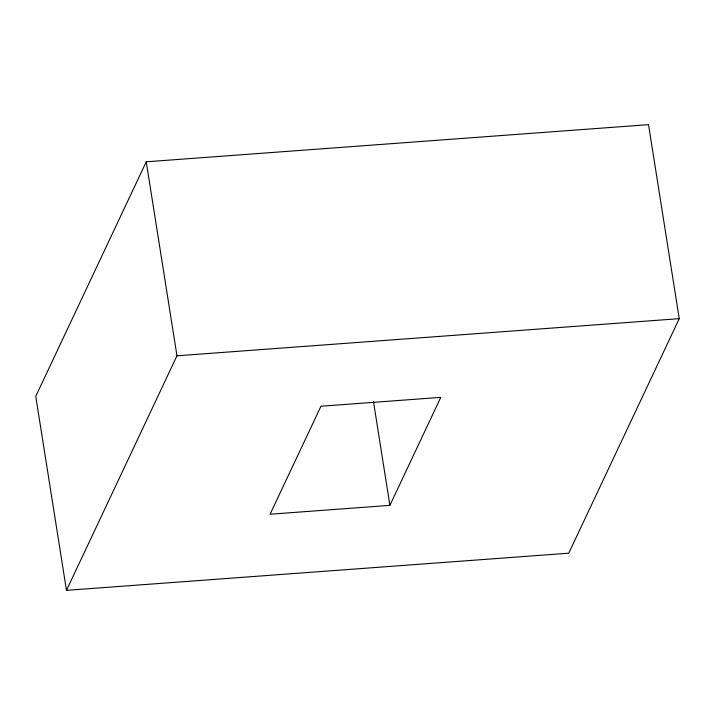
<?xml version="1.0" encoding="UTF-8"?>
<svg xmlns="http://www.w3.org/2000/svg" width="715" height="715" viewBox="0 0 715 715"><rect width="100%" height="100%" fill="white"/><g stroke="black" fill="none" stroke-linecap="round" stroke-linejoin="round"><path stroke-width="1.07" d="M146.244 161.804L35.75 396.342L66.477 590.349L568.756 553.196L679.25 318.658L648.523 124.651L146.244 161.804L176.971 355.811L66.477 590.349M389.898 505.362L440.78 397.361L320.964 406.227L270.082 514.228L389.898 505.362L373.489 401.75M176.971 355.811L679.25 318.658"/></g></svg>
